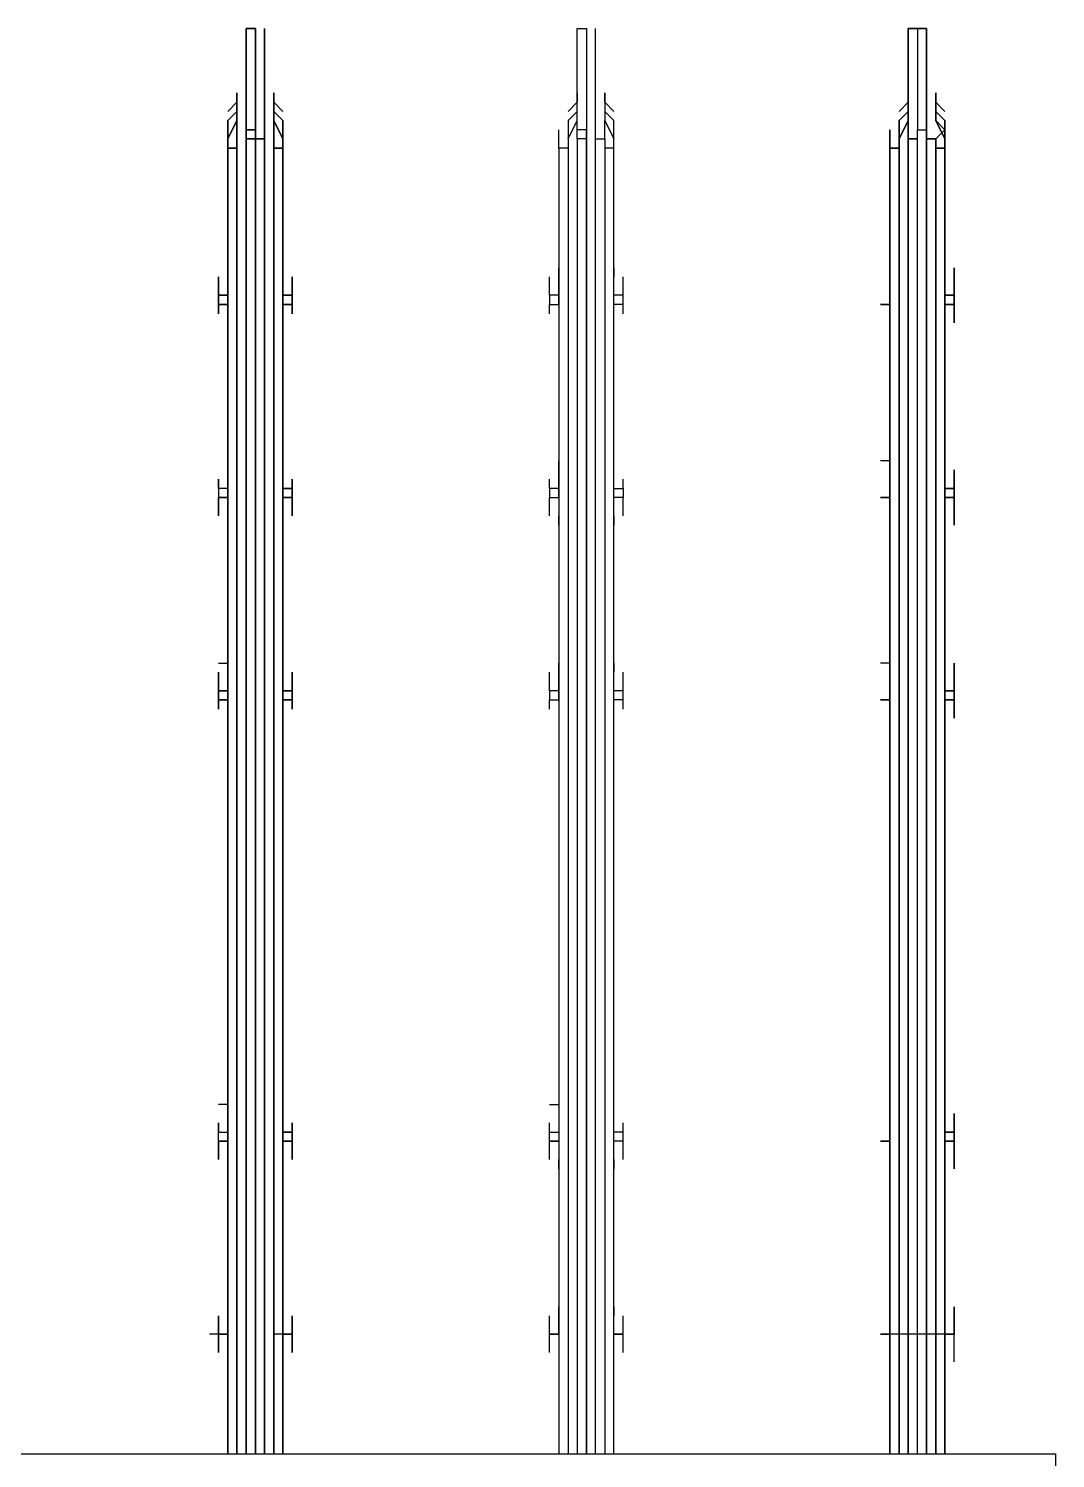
# Model space of a CAD drawing. Header units: metres. Extents: x 531759 to 532310, y 2675082 to 2675319.
# Drawn here: x 532026.9009 to 532027.0554, y 2675221.3945 to 2675221.6096 of the extents above; entities that cross this region are included whole.
import ezdxf

# ---------------------------------------------------------------- set-up
doc = ezdxf.new("R2010")
doc.units = ezdxf.units.M
doc.header["$MEASUREMENT"] = 0
doc.linetypes.add('PDF_IMPORT', pattern=[1, 0.8, -0.2])
doc.layers.add('IDT', color=7, linetype='Continuous')

# ---------------------------------------------------------------- blocks, each defined once
blk = doc.blocks.new('IDT')
at = {"layer": 'IDT', "color": 0, "lineweight": 25}
for p, q in [((13.87591, 13.86368), (13.87591, 13.95358)), ((14.34065, 13.86368), (13.87591, 13.86368)), ((13.89251, 13.66727), (13.89251, 13.86368)), ((13.89251, 13.86368), (13.89251, 13.66727)), ((13.89389, 13.86368), (13.89389, 13.66589)), ((13.89389, 13.66589), (13.89389, 13.86368)), ((13.89527, 13.66589), (13.89527, 13.86368)), ((13.89527, 13.86368), (13.89527, 13.66589)), ((13.89527, 13.86368), (13.89527, 13.66451)), ((13.89527, 13.66451), (13.89527, 13.86368)), ((13.89666, 13.86368), (13.89666, 13.66451)), ((13.89666, 13.86368), (13.89666, 13.66451)), ((13.89804, 13.86368), (13.89804, 13.66589)), ((13.89804, 13.66589), (13.89804, 13.86368)), ((13.89942, 13.86368), (13.89942, 13.66589)), ((13.89942, 13.66589), (13.89942, 13.86368)), ((13.9008, 13.66727), (13.9008, 13.86368)), ((13.9008, 13.86368), (13.9008, 13.66727)), ((13.9423, 13.86368), (13.9423, 13.66727)), ((13.94368, 13.66589), (13.94368, 13.86368)), ((13.94507, 13.86368), (13.94507, 13.66589)), ((13.94645, 13.66451), (13.94645, 13.86368)), ((13.94645, 13.86368), (13.94645, 13.66451)), ((13.94783, 13.66589), (13.94783, 13.86368)), ((13.94921, 13.66589), (13.94921, 13.86368)), ((13.9506, 13.66727), (13.9506, 13.86368)), ((13.99209, 13.66727), (13.99209, 13.86368)), ((13.99209, 13.86368), (13.99209, 13.66727)), ((13.99348, 13.86368), (13.99348, 13.66589)), ((13.99348, 13.66589), (13.99348, 13.86368)), ((13.99486, 13.66589), (13.99486, 13.86368)), ((13.99486, 13.86368), (13.99486, 13.66589)), ((13.99624, 13.86368), (13.99624, 13.66451)), ((13.99624, 13.66451), (13.99624, 13.86368)), ((13.99624, 13.86368), (13.99624, 13.66451)), ((13.99624, 13.66451), (13.99624, 13.86368)), ((13.99763, 13.86368), (13.99763, 13.66589)), ((13.99763, 13.66589), (13.99763, 13.86368)), ((13.99901, 13.86368), (13.99901, 13.66589)), ((13.99901, 13.66589), (13.99901, 13.86368)), ((14.00039, 13.66727), (14.00039, 13.86368)), ((14.00039, 13.86368), (14.00039, 13.66727)), ((13.89251, 13.8457), (13.89251, 13.85123)), ((13.89251, 13.85123), (13.89251, 13.8457)), ((13.9008, 13.85123), (13.9008, 13.8457)), ((13.9008, 13.8457), (13.9008, 13.85123)), ((13.9423, 13.85123), (13.9423, 13.8457)), ((13.9506, 13.8457), (13.9506, 13.85123)), ((13.99209, 13.8457), (13.99209, 13.85123)), ((13.99209, 13.85123), (13.99209, 13.84155)), ((14.00039, 13.8457), (14.00039, 13.85123)), ((14.00039, 13.85123), (14.00039, 13.8457)), ((13.89112, 13.84985), (13.89112, 13.84846)), ((13.9008, 13.84846), (13.9008, 13.84985)), ((13.9008, 13.84985), (13.9008, 13.84846)), ((13.9423, 13.84985), (13.9423, 13.84846)), ((13.9506, 13.84846), (13.9506, 13.84985)), ((13.99209, 13.84846), (13.99209, 13.84985)), ((13.99209, 13.84985), (13.99209, 13.84846)), ((14.00039, 13.84985), (14.00039, 13.84846)), ((14.00039, 13.84846), (14.00039, 13.84985)), ((13.89112, 13.84846), (13.89112, 13.8457)), ((13.9008, 13.8457), (13.9008, 13.84846)), ((13.9008, 13.84846), (13.9008, 13.8457)), ((13.94092, 13.84846), (13.94092, 13.8457)), ((13.95198, 13.84846), (13.95198, 13.8457)), ((13.99071, 13.8457), (13.99071, 13.84846)), ((13.99071, 13.84846), (13.99071, 13.8457)), ((14.00177, 13.8457), (14.00177, 13.84846)), ((14.00177, 13.84846), (14.00177, 13.8457)), ((13.89112, 13.84293), (13.89112, 13.8457)), ((13.89112, 13.8457), (13.89251, 13.8457)), ((13.89251, 13.8457), (13.89112, 13.8457)), ((13.89112, 13.8457), (13.89112, 13.84293)), ((13.89112, 13.8457), (13.89251, 13.8457)), ((13.89251, 13.8457), (13.89251, 13.84155)), ((13.89251, 13.84155), (13.89251, 13.8457)), ((13.89251, 13.8457), (13.89389, 13.8457)), ((13.9008, 13.8457), (13.9008, 13.84293)), ((13.9008, 13.84155), (13.9008, 13.8457)), ((13.9008, 13.8457), (13.90219, 13.8457)), ((13.90219, 13.8457), (13.9008, 13.8457)), ((13.9008, 13.8457), (13.9008, 13.84155)), ((13.9008, 13.84293), (13.9008, 13.8457)), ((13.9008, 13.8457), (13.90219, 13.8457)), ((13.90219, 13.8457), (13.9008, 13.8457)), ((13.9008, 13.8457), (13.90219, 13.8457)), ((13.90219, 13.8457), (13.9008, 13.8457)), ((13.9008, 13.8457), (13.90219, 13.8457)), ((13.94092, 13.8457), (13.9423, 13.8457)), ((13.9423, 13.8457), (13.94092, 13.8457)), ((13.94092, 13.8457), (13.94092, 13.84293)), ((13.9423, 13.8457), (13.9423, 13.84155)), ((13.95198, 13.8457), (13.9506, 13.8457)), ((13.9506, 13.8457), (13.9506, 13.84155)), ((13.9506, 13.8457), (13.95198, 13.8457)), ((13.95198, 13.8457), (13.9506, 13.8457)), ((13.95198, 13.8457), (13.95198, 13.84293)), ((13.99209, 13.8457), (13.99071, 13.8457)), ((13.99071, 13.8457), (13.99071, 13.84293)), ((13.99071, 13.84293), (13.99071, 13.8457)), ((13.99071, 13.8457), (13.99209, 13.8457)), ((13.99209, 13.8457), (13.99071, 13.8457)), ((13.99071, 13.8457), (13.99209, 13.8457)), ((13.99209, 13.84155), (13.99209, 13.8457)), ((13.99209, 13.8457), (13.99348, 13.8457)), ((14.00177, 13.8457), (14.00039, 13.8457)), ((14.00039, 13.8457), (14.00177, 13.8457)), ((14.00177, 13.8457), (14.00039, 13.8457)), ((14.00039, 13.8457), (14.00177, 13.8457)), ((14.00039, 13.84155), (14.00039, 13.8457)), ((14.00039, 13.8457), (14.00177, 13.8457)), ((14.00177, 13.8457), (14.00039, 13.8457)), ((14.00039, 13.8457), (14.00039, 13.84155)), ((14.00177, 13.8457), (14.00177, 13.84293)), ((14.00177, 13.84293), (14.00177, 13.8457)), ((14.00177, 13.8457), (14.00316, 13.8457)), ((13.89112, 13.84155), (13.89112, 13.84293)), ((13.89112, 13.84293), (13.89112, 13.84155)), ((13.9008, 13.84293), (13.9008, 13.84155)), ((13.9008, 13.84155), (13.9008, 13.84293)), ((13.9423, 13.84155), (13.9423, 13.84293)), ((13.9506, 13.84155), (13.9506, 13.84293)), ((13.99209, 13.84155), (13.99209, 13.84293)), ((13.99209, 13.84293), (13.99209, 13.84155)), ((14.00039, 13.84293), (14.00039, 13.84155)), ((14.00039, 13.84155), (14.00039, 13.84293)), ((13.89112, 13.81942), (13.89112, 13.8208)), ((13.89112, 13.8208), (13.89112, 13.81942)), ((13.89112, 13.81665), (13.89112, 13.81942)), ((13.89112, 13.81942), (13.89112, 13.81665)), ((13.89251, 13.81527), (13.89251, 13.8208)), ((13.89251, 13.8208), (13.89251, 13.81665)), ((13.9008, 13.81665), (13.9008, 13.8208)), ((13.9008, 13.8208), (13.9008, 13.81665)), ((13.9008, 13.81942), (13.9008, 13.8208)), ((13.9008, 13.8208), (13.9008, 13.81942)), ((13.9008, 13.81665), (13.9008, 13.81942)), ((13.9008, 13.81942), (13.9008, 13.81665)), ((13.94092, 13.81942), (13.94092, 13.81665)), ((13.9423, 13.81942), (13.9423, 13.8208)), ((13.9423, 13.8208), (13.9423, 13.81665)), ((13.9506, 13.81665), (13.9506, 13.8208)), ((13.9506, 13.8208), (13.9506, 13.81942)), ((13.95198, 13.81942), (13.95198, 13.81665)), ((13.99071, 13.81665), (13.99071, 13.81942)), ((13.99071, 13.81942), (13.99071, 13.81665)), ((13.99209, 13.81665), (13.99209, 13.8208)), ((13.99209, 13.8208), (13.99209, 13.81942)), ((13.99209, 13.81942), (13.99209, 13.8208)), ((13.99209, 13.8208), (13.99209, 13.81527)), ((14.00039, 13.8208), (14.00039, 13.81942)), ((14.00039, 13.81942), (14.00039, 13.8208)), ((14.00039, 13.8208), (14.00039, 13.81665)), ((14.00039, 13.81665), (14.00039, 13.8208)), ((14.00177, 13.81665), (14.00177, 13.81942)), ((14.00177, 13.81942), (14.00177, 13.81665)), ((13.89112, 13.81527), (13.89112, 13.81665)), ((13.89112, 13.81665), (13.89112, 13.81527)), ((13.89251, 13.81665), (13.89112, 13.81665)), ((13.89112, 13.81665), (13.89251, 13.81665)), ((13.89251, 13.81527), (13.89112, 13.81527)), ((13.89112, 13.81527), (13.89251, 13.81527)), ((13.89112, 13.81389), (13.89112, 13.81527)), ((13.89112, 13.81527), (13.89112, 13.81389)), ((13.89251, 13.81665), (13.89251, 13.81527)), ((13.89251, 13.81527), (13.89251, 13.81112)), ((13.89251, 13.81112), (13.89251, 13.81527)), ((13.9008, 13.81112), (13.9008, 13.81665)), ((13.9008, 13.81665), (13.90219, 13.81665)), ((13.90219, 13.81665), (13.9008, 13.81665)), ((13.9008, 13.81665), (13.9008, 13.81527)), ((13.9008, 13.81665), (13.9008, 13.81527)), ((13.9008, 13.81527), (13.9008, 13.81665)), ((13.9008, 13.81665), (13.90219, 13.81665)), ((13.9008, 13.81527), (13.9008, 13.81112)), ((13.9008, 13.81389), (13.9008, 13.81527)), ((13.9008, 13.81527), (13.9008, 13.81389)), ((13.94092, 13.81665), (13.9423, 13.81665)), ((13.94092, 13.81665), (13.94092, 13.81527)), ((13.94092, 13.81527), (13.9423, 13.81527)), ((13.94092, 13.81527), (13.94092, 13.81389)), ((13.9423, 13.81665), (13.9423, 13.81527)), ((13.9423, 13.81527), (13.9423, 13.81112)), ((13.95198, 13.81665), (13.9506, 13.81665)), ((13.9506, 13.81527), (13.9506, 13.81665)), ((13.9506, 13.81665), (13.95198, 13.81665)), ((13.9506, 13.81112), (13.9506, 13.81527)), ((13.95198, 13.81527), (13.9506, 13.81527)), ((13.95198, 13.81665), (13.95198, 13.81527)), ((13.95198, 13.81527), (13.95198, 13.81389)), ((13.99071, 13.81527), (13.99071, 13.81665)), ((13.99071, 13.81665), (13.99071, 13.81527)), ((13.99209, 13.81665), (13.99071, 13.81665)), ((13.99071, 13.81665), (13.99209, 13.81665)), ((13.99209, 13.81527), (13.99071, 13.81527)), ((13.99071, 13.81527), (13.99209, 13.81527)), ((13.99071, 13.81389), (13.99071, 13.81527)), ((13.99071, 13.81527), (13.99071, 13.81389)), ((13.99209, 13.81527), (13.99209, 13.81665)), ((13.99209, 13.81112), (13.99209, 13.81527)), ((13.99209, 13.81527), (13.99209, 13.81112)), ((14.00177, 13.81665), (14.00039, 13.81665)), ((14.00039, 13.81665), (14.00177, 13.81665)), ((14.00039, 13.81665), (14.00177, 13.81665)), ((14.00039, 13.81527), (14.00039, 13.81665)), ((14.00039, 13.81665), (14.00177, 13.81665)), ((14.00039, 13.81527), (14.00039, 13.81665)), ((14.00177, 13.81527), (14.00039, 13.81527)), ((14.00039, 13.81527), (14.00039, 13.81112)), ((14.00039, 13.81112), (14.00039, 13.81527)), ((14.00177, 13.81527), (14.00039, 13.81527)), ((14.00177, 13.81665), (14.00177, 13.81527)), ((14.00177, 13.81665), (14.00177, 13.81527)), ((14.00177, 13.81389), (14.00177, 13.81527)), ((14.00177, 13.81527), (14.00177, 13.81389)), ((13.89112, 13.8125), (13.89112, 13.81389)), ((13.89112, 13.81389), (13.89112, 13.8125)), ((13.9008, 13.81389), (13.9008, 13.8125)), ((13.9008, 13.8125), (13.9008, 13.81389)), ((13.9423, 13.81389), (13.9423, 13.8125)), ((13.9506, 13.8125), (13.9506, 13.81389)), ((13.99209, 13.8125), (13.99209, 13.81389)), ((13.99209, 13.81389), (13.99209, 13.8125)), ((14.00039, 13.81389), (14.00039, 13.8125)), ((14.00039, 13.8125), (14.00039, 13.81389)), ((13.95198, 13.81112), (13.9506, 13.81112)), ((14.00039, 13.81112), (14.00177, 13.81112)), ((13.89251, 13.75026), (13.89251, 13.75441)), ((13.89251, 13.75441), (13.89251, 13.75026)), ((13.9008, 13.75026), (13.9008, 13.75441)), ((13.9008, 13.75441), (13.9008, 13.75026)), ((13.9423, 13.75441), (13.9423, 13.75026)), ((13.9506, 13.75026), (13.9506, 13.75441)), ((13.99209, 13.75026), (13.99209, 13.75441)), ((13.99209, 13.75441), (13.99209, 13.75026)), ((14.00039, 13.75026), (14.00039, 13.75441)), ((14.00039, 13.75441), (14.00039, 13.75026)), ((13.89112, 13.75164), (13.89112, 13.75303)), ((13.89112, 13.75303), (13.89112, 13.75164)), ((13.9008, 13.75164), (13.9008, 13.75303)), ((13.9008, 13.75303), (13.9008, 13.75164)), ((13.9423, 13.75303), (13.9423, 13.75164)), ((13.9506, 13.75164), (13.9506, 13.75303)), ((13.99209, 13.75164), (13.99209, 13.75303)), ((13.99209, 13.75303), (13.99209, 13.75164)), ((14.00039, 13.75303), (14.00039, 13.75164)), ((14.00039, 13.75164), (14.00039, 13.75303)), ((13.89112, 13.75026), (13.89112, 13.75164)), ((13.89112, 13.75164), (13.89112, 13.75026)), ((13.89251, 13.75026), (13.89112, 13.75026)), ((13.89112, 13.75026), (13.89251, 13.75026)), ((13.89112, 13.74888), (13.89112, 13.75026)), ((13.89112, 13.75026), (13.89112, 13.74888)), ((13.89251, 13.74473), (13.89251, 13.75026)), ((13.89251, 13.75026), (13.89251, 13.74888)), ((13.9008, 13.75026), (13.9008, 13.75164)), ((13.9008, 13.75164), (13.9008, 13.75026)), ((13.9008, 13.74888), (13.9008, 13.75026)), ((13.9008, 13.75026), (13.90219, 13.75026)), ((13.90219, 13.75026), (13.9008, 13.75026)), ((13.9008, 13.75026), (13.9008, 13.74888)), ((13.9008, 13.75026), (13.90219, 13.75026)), ((13.9008, 13.74888), (13.9008, 13.75026)), ((13.9008, 13.75026), (13.9008, 13.74888)), ((13.94092, 13.75164), (13.94092, 13.75026)), ((13.94092, 13.75026), (13.9423, 13.75026)), ((13.94092, 13.75026), (13.94092, 13.74888)), ((13.9423, 13.75026), (13.9423, 13.74888)), ((13.95198, 13.75026), (13.9506, 13.75026)), ((13.95198, 13.75026), (13.9506, 13.75026)), ((13.9506, 13.75026), (13.9506, 13.74473)), ((13.95198, 13.75164), (13.95198, 13.75026)), ((13.95198, 13.74888), (13.95198, 13.75026)), ((13.99071, 13.75026), (13.99071, 13.75164)), ((13.99071, 13.75164), (13.99071, 13.75026)), ((13.99071, 13.75026), (13.99071, 13.74888)), ((13.99071, 13.74888), (13.99071, 13.75026)), ((13.99209, 13.75026), (13.99071, 13.75026)), ((13.99071, 13.75026), (13.99209, 13.75026)), ((13.99209, 13.75026), (13.99209, 13.74473)), ((13.99209, 13.74888), (13.99209, 13.75026)), ((14.00177, 13.75026), (14.00039, 13.75026)), ((14.00039, 13.75026), (14.00039, 13.74888)), ((14.00177, 13.75026), (14.00039, 13.75026)), ((14.00039, 13.74888), (14.00039, 13.75026)), ((14.00039, 13.75026), (14.00177, 13.75026)), ((14.00177, 13.75026), (14.00177, 13.75164)), ((14.00177, 13.75164), (14.00177, 13.75026)), ((14.00177, 13.74888), (14.00177, 13.75026)), ((14.00177, 13.75026), (14.00177, 13.74888)), ((13.89112, 13.74611), (13.89112, 13.74888)), ((13.89112, 13.74888), (13.89251, 13.74888)), ((13.89251, 13.74888), (13.89112, 13.74888)), ((13.89112, 13.74888), (13.89112, 13.74611)), ((13.89251, 13.74888), (13.89251, 13.74473)), ((13.9008, 13.74888), (13.9008, 13.74473)), ((13.9008, 13.74473), (13.9008, 13.74888)), ((13.9008, 13.74888), (13.9008, 13.74611)), ((13.9008, 13.74611), (13.9008, 13.74888)), ((13.94092, 13.74888), (13.9423, 13.74888)), ((13.94092, 13.74888), (13.94092, 13.74611)), ((13.9423, 13.74888), (13.9423, 13.74473)), ((13.9506, 13.74888), (13.95198, 13.74888)), ((13.95198, 13.74888), (13.95198, 13.74611)), ((13.99071, 13.74888), (13.99209, 13.74888)), ((13.99209, 13.74888), (13.99071, 13.74888)), ((13.99071, 13.74611), (13.99071, 13.74888)), ((13.99071, 13.74888), (13.99071, 13.74611)), ((13.99209, 13.74473), (13.99209, 13.74888)), ((14.00039, 13.74888), (14.00177, 13.74888)), ((14.00039, 13.74473), (14.00039, 13.74888)), ((14.00177, 13.74888), (14.00039, 13.74888)), ((14.00039, 13.74888), (14.00039, 13.74473)), ((14.00177, 13.74611), (14.00177, 13.74888)), ((14.00177, 13.74888), (14.00177, 13.74611)), ((13.89112, 13.74473), (13.89112, 13.74611)), ((13.89112, 13.74611), (13.89112, 13.74473)), ((13.9008, 13.74473), (13.9008, 13.74611)), ((13.9008, 13.74611), (13.9008, 13.74473)), ((13.9423, 13.74473), (13.9423, 13.74611)), ((13.9506, 13.74473), (13.9506, 13.74611)), ((13.99209, 13.74473), (13.99209, 13.74611)), ((13.99209, 13.74611), (13.99209, 13.74473)), ((14.00039, 13.74473), (14.00039, 13.74611)), ((14.00039, 13.74611), (14.00039, 13.74473)), ((13.9008, 13.74473), (13.90219, 13.74473)), ((14.00177, 13.74473), (14.00039, 13.74473)), ((13.89112, 13.7226), (13.89112, 13.72398)), ((13.89112, 13.72398), (13.89112, 13.7226)), ((13.89112, 13.71983), (13.89112, 13.7226)), ((13.89112, 13.7226), (13.89112, 13.71983)), ((13.89251, 13.71983), (13.89251, 13.72398)), ((13.89251, 13.72398), (13.89251, 13.71983)), ((13.9008, 13.71983), (13.9008, 13.72398)), ((13.9008, 13.72398), (13.9008, 13.71983)), ((13.9008, 13.7226), (13.9008, 13.72398)), ((13.9008, 13.72398), (13.9008, 13.7226)), ((13.9008, 13.71983), (13.9008, 13.7226)), ((13.9008, 13.7226), (13.9008, 13.71983)), ((13.94092, 13.7226), (13.94092, 13.71983)), ((13.9423, 13.7226), (13.9423, 13.72398)), ((13.9423, 13.72398), (13.9423, 13.71983)), ((13.9506, 13.71983), (13.9506, 13.72398)), ((13.9506, 13.72398), (13.9506, 13.7226)), ((13.95198, 13.7226), (13.95198, 13.71983)), ((13.99071, 13.71983), (13.99071, 13.7226)), ((13.99071, 13.7226), (13.99071, 13.71983)), ((13.99209, 13.7226), (13.99209, 13.72398)), ((13.99209, 13.72398), (13.99209, 13.71983)), ((13.99209, 13.71983), (13.99209, 13.72398)), ((13.99209, 13.72398), (13.99209, 13.7226)), ((14.00039, 13.71983), (14.00039, 13.72398)), ((14.00039, 13.72398), (14.00039, 13.71983)), ((14.00039, 13.72398), (14.00039, 13.7226)), ((14.00039, 13.7226), (14.00039, 13.72398)), ((14.00177, 13.71983), (14.00177, 13.7226)), ((14.00177, 13.7226), (14.00177, 13.71983)), ((13.89251, 13.71983), (13.89112, 13.71983)), ((13.89112, 13.71983), (13.89251, 13.71983)), ((13.89112, 13.71845), (13.89112, 13.71983)), ((13.89112, 13.71983), (13.89112, 13.71845)), ((13.89112, 13.71845), (13.89251, 13.71845)), ((13.89251, 13.71845), (13.89112, 13.71845)), ((13.89112, 13.71845), (13.89112, 13.71707)), ((13.89112, 13.71707), (13.89112, 13.71845)), ((13.89251, 13.71983), (13.89251, 13.71845)), ((13.89251, 13.71845), (13.89251, 13.71983)), ((13.89251, 13.71845), (13.89251, 13.7143)), ((13.89251, 13.7143), (13.89251, 13.71845)), ((13.9008, 13.71983), (13.90219, 13.71983)), ((13.9008, 13.71983), (13.90219, 13.71983)), ((13.90219, 13.71983), (13.9008, 13.71983)), ((13.9008, 13.71983), (13.9008, 13.71845)), ((13.9008, 13.71707), (13.9008, 13.71983)), ((13.9008, 13.71983), (13.9008, 13.71845)), ((13.9008, 13.71845), (13.9008, 13.71983)), ((13.9008, 13.71845), (13.9008, 13.71707)), ((13.9008, 13.71845), (13.9008, 13.7143)), ((13.9008, 13.7143), (13.9008, 13.71845)), ((13.94092, 13.71983), (13.9423, 13.71983)), ((13.94092, 13.71845), (13.94092, 13.71983)), ((13.94092, 13.71845), (13.94092, 13.71707)), ((13.9423, 13.71845), (13.94092, 13.71845)), ((13.9423, 13.71983), (13.9423, 13.7143)), ((13.95198, 13.71983), (13.9506, 13.71983)), ((13.95198, 13.71983), (13.9506, 13.71983)), ((13.9506, 13.71983), (13.9506, 13.7143)), ((13.9506, 13.71845), (13.95198, 13.71845)), ((13.95198, 13.71845), (13.95198, 13.71983)), ((13.95198, 13.71845), (13.95198, 13.71707)), ((13.99071, 13.71845), (13.99071, 13.71983)), ((13.99071, 13.71983), (13.99071, 13.71845)), ((13.99209, 13.71983), (13.99071, 13.71983)), ((13.99071, 13.71983), (13.99209, 13.71983)), ((13.99071, 13.71707), (13.99071, 13.71845)), ((13.99071, 13.71845), (13.99071, 13.71707)), ((13.99209, 13.71845), (13.99071, 13.71845)), ((13.99071, 13.71845), (13.99209, 13.71845)), ((13.99209, 13.71983), (13.99209, 13.71845)), ((13.99209, 13.71845), (13.99209, 13.71983)), ((13.99209, 13.7143), (13.99209, 13.71845)), ((13.99209, 13.71845), (13.99209, 13.7143)), ((14.00039, 13.71983), (14.00039, 13.71845)), ((14.00177, 13.71983), (14.00039, 13.71983)), ((14.00039, 13.71983), (14.00039, 13.7143)), ((14.00177, 13.71983), (14.00039, 13.71983)), ((14.00039, 13.71983), (14.00177, 13.71983)), ((14.00039, 13.71845), (14.00177, 13.71845)), ((14.00039, 13.7143), (14.00039, 13.71845)), ((14.00039, 13.71845), (14.00177, 13.71845)), ((14.00177, 13.71845), (14.00177, 13.71983)), ((14.00177, 13.71845), (14.00177, 13.71983)), ((14.00177, 13.71845), (14.00177, 13.71707)), ((14.00177, 13.71707), (14.00177, 13.71845)), ((13.89112, 13.71568), (13.89112, 13.71707)), ((13.89112, 13.71707), (13.89112, 13.71568)), ((13.9008, 13.71707), (13.9008, 13.71568)), ((13.9008, 13.71568), (13.9008, 13.71707)), ((13.9423, 13.71707), (13.9423, 13.71568)), ((13.9506, 13.71568), (13.9506, 13.71707)), ((13.99209, 13.71568), (13.99209, 13.71707)), ((13.99209, 13.71707), (13.99209, 13.71568)), ((14.00039, 13.71707), (14.00039, 13.71568)), ((14.00039, 13.71568), (14.00039, 13.71707)), ((13.9008, 13.7143), (13.90219, 13.7143)), ((13.89251, 13.6894), (13.89251, 13.69493)), ((13.89251, 13.69493), (13.89251, 13.6894)), ((13.9008, 13.69493), (13.9008, 13.69079)), ((13.9008, 13.69079), (13.9008, 13.69493)), ((13.9423, 13.69493), (13.9423, 13.69079)), ((13.9506, 13.69079), (13.9506, 13.69493)), ((13.99209, 13.69079), (13.99209, 13.69493)), ((13.99209, 13.69493), (13.99209, 13.6894)), ((14.00039, 13.69079), (14.00039, 13.69493)), ((14.00039, 13.69493), (14.00039, 13.69079)), ((13.89112, 13.69217), (13.89112, 13.69355)), ((13.89112, 13.69355), (13.89112, 13.69217)), ((13.89112, 13.69079), (13.89112, 13.69217)), ((13.89112, 13.69217), (13.89112, 13.69079)), ((13.9008, 13.69355), (13.9008, 13.69217)), ((13.9008, 13.69217), (13.9008, 13.69355)), ((13.9008, 13.69079), (13.9008, 13.69217)), ((13.9008, 13.69217), (13.9008, 13.69079)), ((13.94092, 13.69217), (13.94092, 13.69079)), ((13.9423, 13.69355), (13.9423, 13.69217)), ((13.9506, 13.69217), (13.9506, 13.69355)), ((13.95198, 13.69217), (13.95198, 13.69079)), ((13.99071, 13.69079), (13.99071, 13.69217)), ((13.99071, 13.69217), (13.99071, 13.69079)), ((13.99209, 13.69217), (13.99209, 13.69355)), ((13.99209, 13.69355), (13.99209, 13.69217)), ((14.00039, 13.69355), (14.00039, 13.69217)), ((14.00039, 13.69217), (14.00039, 13.69355)), ((14.00177, 13.69079), (14.00177, 13.69217)), ((14.00177, 13.69217), (14.00177, 13.69079)), ((13.89112, 13.6894), (13.89112, 13.69079)), ((13.89112, 13.69079), (13.89112, 13.6894)), ((13.89251, 13.69079), (13.89112, 13.69079)), ((13.89112, 13.69079), (13.89251, 13.69079)), ((13.9008, 13.68525), (13.9008, 13.69079)), ((13.9008, 13.69079), (13.90219, 13.69079)), ((13.90219, 13.69079), (13.9008, 13.69079)), ((13.9008, 13.69079), (13.90219, 13.69079)), ((13.90219, 13.69079), (13.9008, 13.69079)), ((13.9008, 13.69079), (13.9008, 13.6894)), ((13.9008, 13.69079), (13.9008, 13.68525)), ((13.9008, 13.6894), (13.9008, 13.69079)), ((13.94092, 13.69079), (13.9423, 13.69079)), ((13.94092, 13.69079), (13.94092, 13.6894)), ((13.9423, 13.69079), (13.9423, 13.68525)), ((13.95198, 13.69079), (13.9506, 13.69079)), ((13.95198, 13.69079), (13.9506, 13.69079)), ((13.9506, 13.69079), (13.9506, 13.68525)), ((13.95198, 13.6894), (13.95198, 13.69079)), ((13.99209, 13.69079), (13.99071, 13.69079)), ((13.99071, 13.69079), (13.99209, 13.69079)), ((13.99071, 13.6894), (13.99071, 13.69079)), ((13.99071, 13.69079), (13.99071, 13.6894)), ((13.99209, 13.68525), (13.99209, 13.69079)), ((14.00039, 13.6894), (14.00039, 13.69079)), ((14.00039, 13.69079), (14.00039, 13.68525)), ((14.00039, 13.69079), (14.00177, 13.69079)), ((14.00177, 13.69079), (14.00039, 13.69079)), ((14.00039, 13.69079), (14.00177, 13.69079)), ((14.00177, 13.69079), (14.00177, 13.6894)), ((14.00177, 13.6894), (14.00177, 13.69079)), ((13.89251, 13.6894), (13.89112, 13.6894)), ((13.89112, 13.6894), (13.89251, 13.6894)), ((13.89112, 13.68664), (13.89112, 13.6894)), ((13.89112, 13.6894), (13.89112, 13.68664)), ((13.89251, 13.6894), (13.89251, 13.68525)), ((13.89251, 13.68525), (13.89251, 13.6894)), ((13.9008, 13.6894), (13.9008, 13.68664)), ((13.9008, 13.68664), (13.9008, 13.6894)), ((13.94092, 13.6894), (13.9423, 13.6894)), ((13.94092, 13.6894), (13.94092, 13.68664)), ((13.9506, 13.6894), (13.95198, 13.6894)), ((13.95198, 13.6894), (13.95198, 13.68664)), ((13.99071, 13.68664), (13.99071, 13.6894)), ((13.99071, 13.6894), (13.99071, 13.68664)), ((13.99209, 13.6894), (13.99071, 13.6894)), ((13.99071, 13.6894), (13.99209, 13.6894)), ((13.99209, 13.6894), (13.99209, 13.68525)), ((14.00039, 13.68525), (14.00039, 13.6894)), ((14.00177, 13.6894), (14.00039, 13.6894)), ((14.00039, 13.6894), (14.00177, 13.6894)), ((14.00177, 13.6894), (14.00177, 13.68664)), ((14.00177, 13.68664), (14.00177, 13.6894)), ((13.89112, 13.68525), (13.89112, 13.68664)), ((13.89112, 13.68664), (13.89112, 13.68525)), ((13.9008, 13.68664), (13.9008, 13.68525)), ((13.9008, 13.68525), (13.9008, 13.68664)), ((13.9423, 13.68525), (13.9423, 13.68664)), ((13.9506, 13.68525), (13.9506, 13.68664)), ((13.99209, 13.68525), (13.99209, 13.68664)), ((13.99209, 13.68664), (13.99209, 13.68525)), ((14.00039, 13.68664), (14.00039, 13.68525)), ((14.00039, 13.68525), (14.00039, 13.68664)), ((13.89389, 13.66727), (13.89251, 13.66727)), ((13.89251, 13.66727), (13.89389, 13.66727)), ((13.89251, 13.66451), (13.89251, 13.66727)), ((13.89251, 13.66727), (13.89251, 13.66451)), ((13.9008, 13.66727), (13.89942, 13.66727)), ((13.89942, 13.66727), (13.9008, 13.66727)), ((13.9008, 13.66727), (13.9008, 13.66451)), ((13.9008, 13.66451), (13.9008, 13.66727)), ((13.9423, 13.66727), (13.94368, 13.66727)), ((13.9423, 13.66727), (13.9423, 13.66451)), ((13.94921, 13.66727), (13.9506, 13.66727)), ((13.9506, 13.66727), (13.9506, 13.66451)), ((13.99348, 13.66727), (13.99209, 13.66727)), ((13.99209, 13.66727), (13.99348, 13.66727)), ((13.99209, 13.66451), (13.99209, 13.66727)), ((13.99209, 13.66727), (13.99209, 13.66451)), ((14.00039, 13.66727), (13.99901, 13.66727)), ((13.99901, 13.66727), (14.00039, 13.66727)), ((14.00039, 13.66451), (14.00039, 13.66727)), ((14.00039, 13.66727), (14.00039, 13.66451)), ((13.89389, 13.66589), (13.89251, 13.66451)), ((13.89251, 13.66451), (13.89389, 13.66589)), ((13.89389, 13.66312), (13.89251, 13.66589)), ((13.89251, 13.66589), (13.89389, 13.66312)), ((13.89251, 13.66451), (13.89389, 13.66312)), ((13.89389, 13.66312), (13.89251, 13.66451)), ((13.89251, 13.66451), (13.89251, 13.66312)), ((13.89251, 13.66312), (13.89251, 13.66451)), ((13.89389, 13.66589), (13.89527, 13.66589)), ((13.89527, 13.66589), (13.89389, 13.66589)), ((13.89527, 13.64929), (13.89527, 13.66589)), ((13.89527, 13.66589), (13.89527, 13.64929)), ((13.89666, 13.66451), (13.89527, 13.66451)), ((13.89527, 13.66451), (13.89527, 13.64929)), ((13.89666, 13.66451), (13.89527, 13.66451)), ((13.89527, 13.66451), (13.89527, 13.64929)), ((13.89804, 13.66589), (13.89666, 13.66589)), ((13.89666, 13.66589), (13.89804, 13.66589)), ((13.89666, 13.64929), (13.89666, 13.66451)), ((13.89666, 13.64929), (13.89666, 13.66451)), ((13.89942, 13.66589), (13.89804, 13.66312)), ((13.89804, 13.66312), (13.89942, 13.66589)), ((13.89804, 13.64929), (13.89804, 13.66589)), ((13.89804, 13.66589), (13.89804, 13.64929)), ((13.89942, 13.66589), (13.89942, 13.66312)), ((13.89942, 13.66312), (13.89942, 13.66589)), ((13.89942, 13.66451), (13.89942, 13.66312)), ((13.89942, 13.66312), (13.89942, 13.66451)), ((13.94368, 13.66312), (13.9423, 13.66589)), ((13.9423, 13.66451), (13.9423, 13.66312)), ((13.94507, 13.66589), (13.94368, 13.66589)), ((13.94368, 13.66589), (13.94368, 13.66312)), ((13.94507, 13.66589), (13.94507, 13.64929)), ((13.94645, 13.66589), (13.94783, 13.66589)), ((13.94645, 13.64929), (13.94645, 13.66451)), ((13.94645, 13.66451), (13.94783, 13.66451)), ((13.94645, 13.64929), (13.94645, 13.66451)), ((13.94921, 13.66589), (13.94783, 13.66312)), ((13.94783, 13.66589), (13.94783, 13.64929)), ((13.94921, 13.66312), (13.94921, 13.66589)), ((13.94921, 13.66312), (13.94921, 13.66451)), ((13.99348, 13.66312), (13.99209, 13.66589)), ((13.99209, 13.66589), (13.99348, 13.66312)), ((13.99209, 13.66451), (13.99209, 13.66312)), ((13.99209, 13.66312), (13.99209, 13.66451)), ((13.99348, 13.66589), (13.99348, 13.66312)), ((13.99348, 13.66312), (13.99348, 13.66589)), ((13.99486, 13.66589), (13.99624, 13.66589)), ((13.99624, 13.66589), (13.99486, 13.66589)), ((13.99486, 13.66589), (13.99486, 13.64929)), ((13.99486, 13.64929), (13.99486, 13.66589)), ((13.99763, 13.66589), (13.99624, 13.66589)), ((13.99624, 13.66589), (13.99763, 13.66589)), ((13.99624, 13.64929), (13.99624, 13.66451)), ((13.99624, 13.66451), (13.99763, 13.66451)), ((13.99763, 13.66451), (13.99624, 13.66451)), ((13.99624, 13.66451), (13.99624, 13.64929)), ((13.99624, 13.66451), (13.99624, 13.64929)), ((13.99624, 13.64929), (13.99624, 13.66451)), ((13.99763, 13.64929), (13.99763, 13.66589)), ((13.99763, 13.66589), (13.99763, 13.64929)), ((13.99901, 13.66312), (14.00039, 13.66589)), ((14.00039, 13.66589), (13.99901, 13.66312)), ((13.99901, 13.66589), (13.99901, 13.66312)), ((13.99901, 13.66312), (13.99901, 13.66589)), ((14.00039, 13.66451), (14.00039, 13.66312)), ((14.00039, 13.66312), (14.00039, 13.66451)), ((13.89251, 13.66312), (13.89389, 13.66174)), ((13.89389, 13.66174), (13.89251, 13.66312)), ((13.89389, 13.65897), (13.89389, 13.66312)), ((13.89389, 13.66312), (13.89389, 13.65897)), ((13.89804, 13.66312), (13.89804, 13.65897)), ((13.89804, 13.65897), (13.89804, 13.66312)), ((13.89942, 13.66312), (13.89804, 13.66174)), ((13.89804, 13.66174), (13.89942, 13.66312)), ((13.9423, 13.66312), (13.94368, 13.66174)), ((13.94368, 13.65897), (13.94368, 13.66312)), ((13.94783, 13.66312), (13.94783, 13.65897)), ((13.94783, 13.66174), (13.94921, 13.66312)), ((13.99209, 13.66312), (13.99348, 13.66174)), ((13.99348, 13.66174), (13.99209, 13.66312)), ((13.99348, 13.65897), (13.99348, 13.66312)), ((13.99348, 13.66312), (13.99348, 13.65897)), ((13.99901, 13.65897), (13.99901, 13.66312)), ((13.99901, 13.66312), (13.99901, 13.65897)), ((14.00039, 13.66312), (13.99901, 13.66174)), ((13.99901, 13.66174), (14.00039, 13.66312)), ((13.89251, 13.66174), (13.89389, 13.66036)), ((13.89389, 13.66036), (13.89251, 13.66174)), ((13.89389, 13.66036), (13.89389, 13.65897)), ((13.89389, 13.65897), (13.89389, 13.66036)), ((13.89804, 13.66036), (13.89942, 13.66174)), ((13.89942, 13.66174), (13.89804, 13.66036)), ((13.89804, 13.65897), (13.89804, 13.66036)), ((13.89804, 13.66036), (13.89804, 13.65897)), ((13.9423, 13.66174), (13.94368, 13.66036)), ((13.94368, 13.66036), (13.94368, 13.65897)), ((13.94783, 13.66036), (13.94921, 13.66174)), ((13.94783, 13.65897), (13.94783, 13.66036)), ((13.99209, 13.66174), (13.99348, 13.66036)), ((13.99348, 13.66036), (13.99209, 13.66174)), ((13.99348, 13.66036), (13.99348, 13.65897)), ((13.99348, 13.65897), (13.99348, 13.66036)), ((13.99901, 13.66036), (14.00039, 13.66174)), ((14.00039, 13.66174), (13.99901, 13.66036)), ((13.99901, 13.65897), (13.99901, 13.66036)), ((13.99901, 13.66036), (13.99901, 13.65897)), ((13.89527, 13.64929), (13.89666, 13.64929)), ((13.89527, 13.64929), (13.89666, 13.64929)), ((13.89666, 13.64929), (13.89527, 13.64929)), ((13.89527, 13.64929), (13.89666, 13.64929)), ((13.89666, 13.64929), (13.89804, 13.64929)), ((13.89804, 13.64929), (13.89666, 13.64929)), ((13.94783, 13.64929), (13.94645, 13.64929)), ((13.94783, 13.64929), (13.94645, 13.64929)), ((13.99763, 13.64929), (13.99624, 13.64929)), ((13.99624, 13.64929), (13.99763, 13.64929)), ((13.99763, 13.64929), (13.99624, 13.64929)), ((13.99624, 13.64929), (13.99763, 13.64929))]:
    blk.add_line(p, q, dxfattribs=at)
at = {"layer": 'IDT', "color": 0, "linetype": 'PDF_IMPORT', "lineweight": 25, "ltscale": 0.001667}
for p, q in [((13.89112, 13.84985), (13.89112, 13.8457)), ((13.89112, 13.8457), (13.90219, 13.8457))]:
    blk.add_line(p, q, dxfattribs=at)

msp = doc.modelspace()

# ---------------------------------------------------------------- block references
at = {"layer": 'IDT', "color": 8, "rotation": 180}
msp.add_blockref('IDT', (532040.93128, 2675235.25885), dxfattribs=at)

doc.saveas('drawing.dxf')
